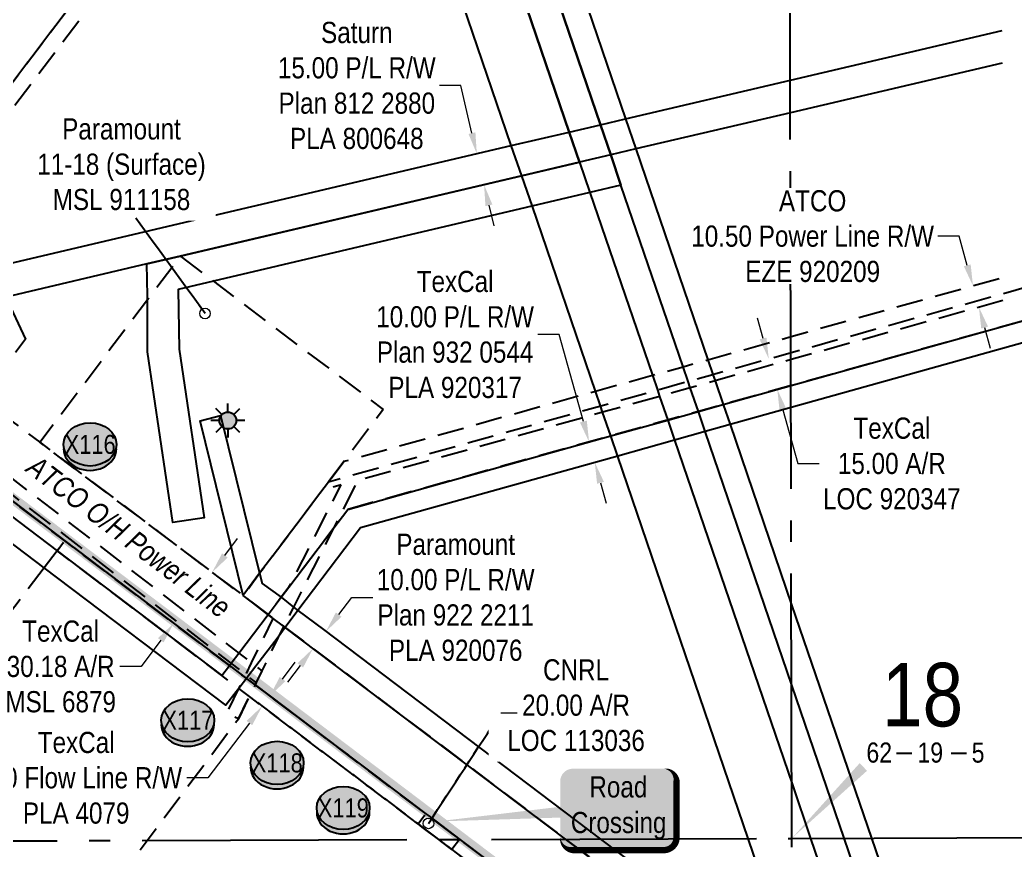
# Model space of a CAD drawing. Extents: x 507881 to 521259, y 6022177 to 6031356.
# Drawn here: x 510104.5 to 510574.3, y 6023941.7 to 6024333.6 of the extents above; entities that cross this region are included whole.
import ezdxf
from ezdxf.enums import TextEntityAlignment as Align

# ---------------------------------------------------------------- set-up
doc = ezdxf.new("R2010")
doc.units = 0
doc.header["$LTSCALE"] = 5
doc.header["$PDMODE"] = 3
doc.header["$PDSIZE"] = 30
for name, pattern in [('foc-ACCESSROAD', [3.75, 2.5, -1.25]), ('foc-EZE', [3.75, 2.5, -1.25]), ('foc-FLOWLINE', [3.75, 2.5, -1.25]), ('foc-QUARTERLINE', [33, 25, -3, 2, -3])]:
    doc.linetypes.add(name, pattern=pattern)
doc.layers.get('Defpoints').update_dxf_attribs({"color": 9})
for name, color, linetype in [('10', 1, 'Continuous'), ('9', 3, 'Continuous'), ('AS-POWER', 104, 'foc-POWER'), ('CG-NOTES', 7, 'Continuous'), ('F-AR', 190, 'foc-ACCESSROAD'), ('F-EZE', 190, 'foc-FLOWLINE'), ('F-FLOWLINE', 190, 'foc-FLOWLINE'), ('F-RW', 190, 'Continuous'), ('F-WS', 190, 'foc-ACCESSROAD'), ('F-WS-S', 190, 'Continuous'), ('L-QSEC', 8, 'foc-QUARTERLINE'), ('L-SECLBL', 7, 'Continuous'), ('L-SECQ', 8, 'foc-QUARTERLINE'), ('P-BUFFER OUTLINE 30m', 40, 'foc-EZE'), ('P-CROSSINGS', 250, 'Continuous')]:
    doc.layers.add(name, color=color, linetype=linetype)
for name, color, linetype, lineweight in [('F-AR-T', 190, 'Continuous', 9), ('F-EZE-T', 190, 'Continuous', 9), ('F-FLOWLINE-T', 190, 'Continuous', 9), ('F-RW-T', 190, 'Continuous', 9), ('F-WS-T', 190, 'Continuous', 9)]:
    doc.layers.add(name, color=color, linetype=linetype, lineweight=lineweight)
doc.styles.add('175L', font='ARIALN.TTF', dxfattribs={"height": 20})
doc.styles.add('80', font='ARIALN.TTF', dxfattribs={"height": 10})
doc.styles.add('80CG', font='ARIALN.TTF', dxfattribs={"height": 10})
doc.styles.add('80L', font='ARIALN.TTF', dxfattribs={"height": 10})
doc.styles.add('Crossing', font='ARIALN.TTF', dxfattribs={"height": 10})
doc.styles.add('foc-LtypeFont', font='ARIALN.TTF', dxfattribs={"height": 7.35})
doc.styles.add('SIMPLEX', font='ARIALN.TTF')
doc.linetypes.add('foc-POWER', pattern='A,6,-1,["P",foc-LtypeFont,S=0.2,R=0,X=-0.625,Y=-0.75],-1.24,4', length=12.24)
doc.linetypes.add('foc-POWER-NOLINE', pattern='A,0,-4,["P",foc-LtypeFont,S=0.2,R=0,X=-0.625,Y=-0.75],-8.24', length=12.24)
doc.dimstyles.new('Compass 5 000', dxfattribs={"dimscale": 5, "dimtxt": 9, "dimasz": 2, "dimexe": 0.2, "dimexo": 0.0625, "dimgap": 0.5, "dimtad": 0, "dimtih": 1, "dimtoh": 1, "dimzin": 0, "dimdsep": 46, "dimtxsty": '80CG', "dimcen": 0.1, "dimse1": 1, "dimse2": 1, "dimclrd": 256, "dimclrt": 256, "dimaunit": 1, "dimadec": 4, "dimazin": 0, "dimtfac": 0.06, "dimtofl": 0, "dimtmove": 0, "dimatfit": 1, "dimfxl": 0.2, "dimtolj": 1, "dimtzin": 0, "dimlwd": -1, "dimarcsym": 0})

# ---------------------------------------------------------------- blocks, each defined once
blk = doc.blocks.new('L-SECLBL')
at = {"layer": '9', "color": 7}
for p, q in [((-5.08, -27.83), (-12.29, -27.83)), ((20.7, -27.83), (13.5, -27.83))]:
    blk.add_line(p, q, dxfattribs=at)
at = {"layer": '10', "color": 2, "style": 'SIMPLEX'}
blk.add_attdef('SEC', text='', height=30, dxfattribs=at).set_placement((0, 0), align=Align.MIDDLE)
at = {"layer": '10', "color": 5, "style": '80L'}
blk.add_attdef('TWP', text='', height=9.5, dxfattribs=at).set_placement((-14.43, -27.37), align=Align.MIDDLE_RIGHT)
blk.add_attdef('RGE', text='', height=9.5, dxfattribs=at).set_placement((3.62, -27.37), align=Align.MIDDLE_CENTER)
blk.add_attdef('MER', text='', height=9.5, dxfattribs=at).set_placement((23.17, -27.37), align=Align.MIDDLE_LEFT)
blk = doc.blocks.new('*D1091')
at = {"layer": 'Defpoints', "color": 0, "transparency": 16777216}
for p in [(510357.29, 6024383.91), (510345.76, 6024379.97), (510360.74, 6024373.82)]:
    blk.add_point(p, dxfattribs=at)
at = {"layer": 'F-RW-T', "transparency": 16777216}
for p, q in [((510370.2, 6024377.05), (510379.67, 6024380.29)), ((510379.67, 6024380.29), (510389.67, 6024380.29)), ((510339.75, 6024366.65), (510330.28, 6024363.42))]:
    blk.add_line(p, q, dxfattribs=at)
for points in [[(510369.67, 6024378.63), (510370.74, 6024375.48), (510360.74, 6024373.82)], [(510339.21, 6024368.23), (510340.28, 6024365.07), (510349.21, 6024369.88)]]:
    blk.add_solid(points, dxfattribs=at)
at = {"layer": 'F-RW-T', "transparency": 16777216, "insert": (510428.75, 6024380.29), "char_height": 10, "attachment_point": 5, "style": '80CG'}
blk.add_mtext('\\A1;Pembina\\P12.19 P/L R/W\\PPlan 1132 KS\\PPLA 150783\\PROE 2587', dxfattribs=at)
blk = doc.blocks.new('*D1095')
at = {"layer": 'Defpoints', "color": 0, "transparency": 16777216}
for p in [(510177.41, 6024392.38), (510112.41, 6024319.05), (510118.39, 6024314.52)]:
    blk.add_point(p, dxfattribs=at)
at = {"layer": 'F-EZE-T', "transparency": 16777216}
for p, q in [((510163.46, 6024402.95), (510155.49, 6024408.99)), ((510185.38, 6024386.33), (510193.35, 6024380.29)), ((510193.35, 6024380.29), (510203.35, 6024380.29))]:
    blk.add_line(p, q, dxfattribs=at)
for points in [[(510164.47, 6024404.28), (510162.46, 6024401.62), (510171.43, 6024396.91)], [(510186.39, 6024387.66), (510184.37, 6024385.01), (510177.41, 6024392.38)]]:
    blk.add_solid(points, dxfattribs=at)
at = {"layer": 'F-EZE-T', "transparency": 16777216, "insert": (510245.32, 6024380.29), "char_height": 10, "attachment_point": 5, "style": '80CG'}
blk.add_mtext('\\A1;ATCO\\P7.50 Vegetation\\PControl R/W\\PEZE 890557', dxfattribs=at)
blk = doc.blocks.new('*D1098')
at = {"layer": 'Defpoints', "color": 0, "transparency": 16777216}
for p in [(510320.18, 6024270.36), (510228.12, 6024248.73), (510231.55, 6024234.14)]:
    blk.add_point(p, dxfattribs=at)
at = {"layer": 'F-RW-T', "transparency": 16777216}
for p, q in [((510312.62, 6024302.54), (510302.62, 6024302.54)), ((510317.89, 6024280.09), (510312.62, 6024302.54)), ((510325.9, 6024246.03), (510328.18, 6024236.3))]:
    blk.add_line(p, q, dxfattribs=at)
for points in [[(510319.52, 6024280.48), (510316.27, 6024279.71), (510320.18, 6024270.36)], [(510327.52, 6024246.41), (510324.27, 6024245.65), (510323.61, 6024255.77)]]:
    blk.add_solid(points, dxfattribs=at)
at = {"layer": 'F-RW-T', "transparency": 16777216, "insert": (510263.54, 6024302.54), "char_height": 10, "attachment_point": 5, "style": '80CG'}
blk.add_mtext('\\A1;Saturn\\P15.00 P/L R/W\\PPlan 812 2880\\PPLA 800648', dxfattribs=at)
blk = doc.blocks.new('*D1099')
at = {"layer": 'Defpoints', "color": 0, "transparency": 16777216}
for p in [(510195.24, 6024072.77), (510293.55, 6023998.56), (510275.36, 6023974.46)]:
    blk.add_point(p, dxfattribs=at)
at = {"layer": 'F-WS-T', "transparency": 16777216}
for p, q in [((510201.27, 6024080.75), (510207.29, 6024088.73)), ((510171.03, 6024040.69), (510161.69, 6024028.31)), ((510161.69, 6024028.31), (510151.69, 6024028.31))]:
    blk.add_line(p, q, dxfattribs=at)
for points in [[(510199.94, 6024081.75), (510202.6, 6024079.74), (510195.24, 6024072.77)], [(510169.7, 6024041.7), (510172.36, 6024039.69), (510177.05, 6024048.67)]]:
    blk.add_solid(points, dxfattribs=at)
at = {"layer": 'F-WS-T', "transparency": 16777216, "insert": (510123.76, 6024028.31), "char_height": 10, "attachment_point": 5, "style": '80CG'}
blk.add_mtext('\\A1;TexCal\\P30.18 A/R\\PMSL 6879', dxfattribs=at)
blk = doc.blocks.new('*D1101')
at = {"layer": 'Defpoints', "color": 0, "transparency": 16777216}
for p in [(510222.47, 6024014.39), (510239.2, 6024001.76), (510235.6, 6023997)]:
    blk.add_point(p, dxfattribs=at)
at = {"layer": 'F-FLOWLINE-T', "transparency": 16777216}
for p, q in [((510228.5, 6024022.37), (510234.52, 6024030.35)), ((510212.85, 6024001.64), (510193.3, 6023975.75)), ((510193.3, 6023975.75), (510183.3, 6023975.75))]:
    blk.add_line(p, q, dxfattribs=at)
for points in [[(510227.17, 6024023.38), (510229.83, 6024021.37), (510222.47, 6024014.39)], [(510211.52, 6024002.65), (510214.18, 6024000.64), (510218.87, 6024009.62)]]:
    blk.add_solid(points, dxfattribs=at)
at = {"layer": 'F-FLOWLINE-T', "transparency": 16777216, "insert": (510131.08, 6023975.75), "char_height": 10, "attachment_point": 5, "style": '80CG'}
blk.add_mtext('\\A1;TexCal\\P6.00 Flow Line R/W\\PPLA 4079', dxfattribs=at)
blk = doc.blocks.new('*D1102')
at = {"layer": 'Defpoints', "color": 0, "transparency": 16777216}
for p in [(510248.97, 6024044.87), (510299.62, 6024006.58), (510293.55, 6023998.56)]:
    blk.add_point(p, dxfattribs=at)
at = {"layer": 'F-RW-T', "transparency": 16777216}
for p, q in [((510255, 6024052.85), (510261.12, 6024060.94)), ((510261.12, 6024060.94), (510271.12, 6024060.94)), ((510236.87, 6024028.87), (510230.84, 6024020.89))]:
    blk.add_line(p, q, dxfattribs=at)
for points in [[(510253.67, 6024053.85), (510256.33, 6024051.84), (510248.97, 6024044.87)], [(510235.54, 6024029.87), (510238.2, 6024027.86), (510242.9, 6024036.84)]]:
    blk.add_solid(points, dxfattribs=at)
at = {"layer": 'F-RW-T', "transparency": 16777216, "insert": (510310.21, 6024060.94), "char_height": 10, "attachment_point": 5, "style": '80CG'}
blk.add_mtext('\\A1;Paramount\\P10.00 P/L R/W\\PPlan 922 2211\\PPLA 920076', dxfattribs=at)
blk = doc.blocks.new('*D1103')
at = {"layer": 'Defpoints', "color": 0, "transparency": 16777216}
for p in [(510512.75, 6024196.43), (510557.19, 6024197.94), (510515.58, 6024186.32)]:
    blk.add_point(p, dxfattribs=at)
at = {"layer": 'F-EZE-T', "transparency": 16777216}
for p, q in [((510547.84, 6024231.43), (510537.84, 6024231.43)), ((510551.68, 6024217.68), (510547.84, 6024231.43)), ((510559.88, 6024188.3), (510562.57, 6024178.67))]:
    blk.add_line(p, q, dxfattribs=at)
for points in [[(510553.29, 6024218.13), (510550.08, 6024217.24), (510554.37, 6024208.05)], [(510561.49, 6024188.75), (510558.28, 6024187.86), (510557.19, 6024197.94)]]:
    blk.add_solid(points, dxfattribs=at)
at = {"layer": 'F-EZE-T', "transparency": 16777216, "insert": (510478.7, 6024231.43), "char_height": 10, "attachment_point": 5, "style": '80CG', "bg_fill": 3, "box_fill_scale": 1.1, "bg_fill_color": 256, "bg_fill_true_color": 13158600, "bg_fill_transparency": 0}
blk.add_mtext('\\A1;ATCO\\P10.50 Power Line R/W\\PEZE 920209', dxfattribs=at)
blk = doc.blocks.new('*D1104')
at = {"layer": 'Defpoints', "color": 0, "transparency": 16777216}
for p in [(510507.9, 6024187.49), (510457.99, 6024173.56), (510511.93, 6024173.04)]:
    blk.add_point(p, dxfattribs=at)
at = {"layer": 'F-AR-T', "transparency": 16777216}
for p, q in [((510455.3, 6024183.2), (510452.61, 6024192.83)), ((510464.7, 6024149.48), (510471.78, 6024124.11)), ((510471.78, 6024124.11), (510481.78, 6024124.11))]:
    blk.add_line(p, q, dxfattribs=at)
for points in [[(510456.9, 6024183.64), (510453.69, 6024182.75), (510457.99, 6024173.56)], [(510466.31, 6024149.93), (510463.1, 6024149.03), (510462.02, 6024159.11)]]:
    blk.add_solid(points, dxfattribs=at)
at = {"layer": 'F-AR-T', "transparency": 16777216, "insert": (510516.08, 6024124.11), "char_height": 10, "attachment_point": 5, "style": '80CG'}
blk.add_mtext('\\A1;TexCal\\P15.00 A/R\\PLOC 920347', dxfattribs=at)
blk = doc.blocks.new('*D1105')
at = {"layer": 'Defpoints', "color": 0, "transparency": 16777216}
for p in [(510373.18, 6024134.31), (510286.09, 6024109.99), (510288.78, 6024100.35)]:
    blk.add_point(p, dxfattribs=at)
at = {"layer": 'F-RW-T', "transparency": 16777216}
for p, q in [((510359.02, 6024185.01), (510349.02, 6024185.01)), ((510370.49, 6024143.94), (510359.02, 6024185.01)), ((510378.56, 6024115.05), (510381.25, 6024105.42))]:
    blk.add_line(p, q, dxfattribs=at)
for points in [[(510372.1, 6024144.39), (510368.89, 6024143.49), (510373.18, 6024134.31)], [(510380.17, 6024115.5), (510376.96, 6024114.6), (510375.87, 6024124.68)]]:
    blk.add_solid(points, dxfattribs=at)
at = {"layer": 'F-RW-T', "transparency": 16777216, "insert": (510309.94, 6024185.01), "char_height": 10, "attachment_point": 5, "style": '80CG'}
blk.add_mtext('\\A1;TexCal\\P10.00 P/L R/W\\PPlan 932 0544\\PPLA 920317', dxfattribs=at)
blk = doc.blocks.new('*U1456')
h = blk.add_hatch(color=59)
edge = h.paths.add_edge_path()
edge.add_line((-21.5, -20), (21.5, -20))
edge.add_arc((21.5, -14), 6, 270, 360)
edge.add_line((27.5, -14), (27.5, 12.5))
edge.add_arc((21.5, 12.5), 6, 0, 90)
edge.add_line((21.5, 18.5), (-21.5, 18.5))
edge.add_arc((-21.5, 12.5), 6, 90, 180)
edge.add_line((-27.5, 12.5), (-27.5, -14))
edge.add_arc((-21.5, -14), 6, 180, 270)
at = {"color": 1, "flags": 128}
blk.add_lwpolyline([(-21.5, -20, 3, 3, 0), (21.5, -20, 3, 3, 0.414214), (27.5, -14, 3, 3, 0), (27.5, 12.5, 3, 0, 0.414214), (21.5, 18.5, 0, 0, 0), (-21.5, 18.5, 0, 0, 0.414214), (-27.5, 12.5, 0, 0, 0), (-27.5, -14, 0, 3, 0.414214)], format="xyseb", close=True, dxfattribs=at)
blk.add_lwpolyline([(-85.94, -6.47, 0, 7.5, 0), (0, 0, 0, 0, 0)], format="xyseb", dxfattribs=at)
at = {"color": 1, "style": '80'}
blk.add_attdef('ENTER_TEXT_001', (-37.38, -4.99), '', height=10, dxfattribs=at)
blk = doc.blocks.new('GAS')
h = blk.add_hatch(color=255)
h.dxf.hatch_style = 1
edge = h.paths.add_edge_path()
edge.add_arc((0, 0), 0.9, 0, 360)
for p, q in [((-0.571, 0.571), (-1.142, 1.142)), ((0, 0.808), (0, 1.616)), ((0.571, 0.571), (1.142, 1.142)), ((-0.808, 0), (-1.616, 0)), ((1.616, 0), (0.808, 0)), ((-0.571, -0.571), (-1.142, -1.142)), ((0, -0.808), (0, -1.616)), ((1.142, -1.142), (0.571, -0.571))]:
    blk.add_line(p, q)
blk.add_circle((0, 0), 0.8)
blk = doc.blocks.new('xing2')
h = blk.add_hatch(color=50)
h.dxf.hatch_style = 1
edge = h.paths.add_edge_path()
edge.add_ellipse((0, 0), major_axis=(-12.5, 0), ratio=0.816297, start_angle=0, end_angle=360)
h = blk.add_hatch(color=250)
h.dxf.hatch_style = 1
edge = h.paths.add_edge_path()
edge.add_ellipse((0, -2.05), major_axis=(-12.5, 0), ratio=0.816297, start_angle=0, end_angle=180)
edge.add_line((12.5, -2.05), (12.5, 0))
edge.add_ellipse((0, 0), major_axis=(-12.5, 0), ratio=0.816297, start_angle=0, end_angle=180, ccw=False)
edge.add_line((-12.5, 0), (-12.5, -2.05))
at = {"color": 250}
blk.add_ellipse((0, 0), major_axis=(-12.5, 0), ratio=0.816297, dxfattribs=at)
blk.add_ellipse((0, -2.05), major_axis=(-12.5, 0), ratio=0.816297, start_param=0, end_param=3.141593, dxfattribs=at)
at = {"color": 250, "style": 'Crossing'}
blk.add_attdef('CROSSING', text='', height=9, dxfattribs=at).set_placement((0.09, 0.02), align=Align.MIDDLE_CENTER)
at = {"color": 250, "style": 'Crossing', "flags": 1}
for tag, p in [('OWNER', (0.09, -12.49)), ('DESCRIPTION', (0.09, -25.77)), ('LOCATION', (0.09, -39.3)), ('DWG_REF', (0.09, -52.84))]:
    blk.add_attdef(tag, text='', height=9, dxfattribs=at).set_placement(p, align=Align.MIDDLE_CENTER)

msp = doc.modelspace()

# ---------------------------------------------------------------- linework, layer by layer
at = {"layer": 'AS-POWER', "linetype": 'foc-POWER-NOLINE', "flags": 128}
msp.add_lwpolyline([(508327.399, 6024141.431), (508384.161, 6024141.764), (508648.994, 6024142.494), (508844.709, 6024143.002), (509028.145, 6024144.835), (509256.304, 6024147.109), (509907.517, 6024219.816), (509919.997, 6024221.206), (509961.766, 6024210.917), (509991.73, 6024188.567), (510002.716, 6024180.37), (510052.236, 6024143.43), (510056.216, 6024140.407), (510068.153, 6024131.338), (510080.283, 6024122.125), (510084.071, 6024119.247), (510125.674, 6024087.695), (510191.804, 6024037.541), (510203.435, 6024028.762), (510210.2, 6024023.654), (510210.613, 6024023.343), (510211.411, 6024022.74), (510214.932, 6024020.083), (510215.502, 6024019.651), (510296.096, 6023958.814), (510298.091, 6023957.307), (510312.188, 6023946.666), (510314.054, 6023945.258), (510415.8, 6023868.457), (510450.414, 6023822.362), (510455.051, 6023816.189), (510457.074, 6023813.494), (510459.126, 6023810.762), (510464.115, 6023804.118), (510465.786, 6023801.893), (510469.381, 6023797.106), (510481.306, 6023781.226), (510486.885, 6023777.014), (510574.205, 6023711.101), (510591.554, 6023698.005), (510729.603, 6023593.801)], dxfattribs=at)
at = {"layer": 'F-AR', "flags": 128}
for points in [[(510613.065, 6024216.833), (510636.289, 6024185.618), (510633.797, 6024183.765), (510624.251, 6024176.662), (510607.176, 6024199.614), (510468.549, 6024160.935), (510436.504, 6024151.994), (510424.746, 6024148.714), (510259.276, 6024102.498), (510252.192, 6024093.087), (510231.479, 6024065.74), (510227.901, 6024061.012), (510221.68, 6024052.811), (510209.893, 6024061.798), (510217.636, 6024072.351), (510250.247, 6024115.553), (510419.885, 6024162.933), (510420.71, 6024163.164), (510431.646, 6024166.215), (510432.471, 6024166.446), (510468.514, 6024176.502), (510613.065, 6024216.833)], [(510312.038, 6023946.665), (510308.42, 6023941.966), (510302.238, 6023946.633), (510294.466, 6023952.512), (510292.473, 6023954.018), (510296.096, 6023958.814), (510298.091, 6023957.308), (510312.038, 6023946.665)]]:
    msp.add_lwpolyline(points, close=True, dxfattribs=at)
at = {"layer": 'F-EZE', "flags": 128}
for points in [[(510279.625, 6024527.21), (510073.413, 6024255.191), (510069.823, 6024262.873), (510276.702, 6024535.771), (510287.626, 6024550.183), (510290.55, 6024541.622), (510279.625, 6024527.21)], [(510039.655, 6024236.77), (510044.712, 6024231.691), (510040.461, 6024227.46), (510035.405, 6024232.539), (510029.469, 6024228.048), (509992.824, 6024200.177), (509999.525, 6024195.019), (510007.843, 6024188.617), (510014.852, 6024183.222), (510061.479, 6024147.336), (510073.359, 6024138.192), (510085.431, 6024128.901), (510207.899, 6024034.648), (510213.887, 6024030.035), (510215.821, 6024028.55), (510218.747, 6024026.294), (510216.061, 6024020.789), (510212.193, 6024023.769), (510211.195, 6024024.534), (510204.272, 6024029.866), (510081.801, 6024124.122), (510069.729, 6024133.413), (510057.848, 6024142.557), (510007.315, 6024181.451), (509998.044, 6024188.587), (509991.988, 6024193.248), (509984.267, 6024191.434), (509972.414, 6024192.197), (509981.044, 6024198.755), (509914.633, 6024214.782), (509913.959, 6024197.484), (509907.966, 6024197.717), (509908.656, 6024215.416), (509907.527, 6024215.366), (509841.452, 6024212.459), (509807.204, 6024210.953), (509676.689, 6024197.044), (509661.692, 6024195.446), (509646.537, 6024193.831), (509614.13, 6024190.378), (509614.119, 6024196.412), (509646.525, 6024199.866), (509661.679, 6024201.481), (509676.676, 6024203.078), (509803.785, 6024216.623), (509803.504, 6024220.613), (509809.486, 6024221.035), (509809.765, 6024217.073), (509907.513, 6024221.372), (509908.891, 6024221.432), (509910.234, 6024255.899), (509910.555, 6024264.131), (509916.547, 6024263.897), (509916.147, 6024253.625), (509914.871, 6024220.893), (509987.203, 6024203.438), (510025.907, 6024232.855), (510029.428, 6024235.53), (510033.545, 6024238.658), (510042.389, 6024250.185), (510052.841, 6024263.807), (510063.126, 6024277.212), (510065.986, 6024271.09), (510055.701, 6024257.684), (510045.25, 6024244.062), (510039.655, 6024236.77)]]:
    msp.add_lwpolyline(points, close=True, dxfattribs=at)
msp.add_lwpolyline([(510568.404, 6024201.066), (510468.521, 6024173.184), (510432.683, 6024163.179), (510420.923, 6024159.896), (510406.457, 6024155.858), (510379.585, 6024148.356), (510263.867, 6024116.055), (510252.198, 6024093.077), (510233.623, 6024056.416), (510228.934, 6024047.334), (510226.399, 6024042.165), (510218.747, 6024026.294), (510216.061, 6024020.789), (510215.502, 6024019.648), (510212.833, 6024014.201), (510207.624, 6024003.582), (510202.271, 6024006.298), (510207.863, 6024017.93), (510210.613, 6024023.343), (510211.195, 6024024.534), (510213.887, 6024030.035), (510224.069, 6024051.006), (510221.681, 6024052.81), (510227.902, 6024061.012), (510231.48, 6024065.739), (510256.142, 6024114.093), (510251.059, 6024112.665), (510250.247, 6024115.553), (510257.52, 6024125.187), (510376.188, 6024158.312), (510403.056, 6024165.812), (510417.521, 6024169.85), (510429.284, 6024173.133), (510468.496, 6024184.08), (510568.379, 6024211.962)], dxfattribs=at)
at = {"layer": 'F-FLOWLINE', "flags": 128}
msp.add_lwpolyline([(510469.381, 6023797.106), (510481.306, 6023781.226), (510486.885, 6023777.014), (510574.205, 6023711.101), (510591.554, 6023698.005), (510729.603, 6023593.801), (510729.631, 6023586.14), (510595.07, 6023687.712), (510577.72, 6023700.809), (510490.109, 6023766.94), (510484.036, 6023771.525), (510476.945, 6023776.877), (510469.404, 6023786.919), (510462.67, 6023795.888), (510446.147, 6023764.048), (510445.81, 6023763.399), (510435.004, 6023742.574), (510434.671, 6023741.932), (510362.636, 6023603.113), (510351.637, 6023582.007), (510336.794, 6023553.525), (510285.744, 6023455.567), (510282.579, 6023449.082), (510273.7, 6023430.895), (510269.042, 6023421.354), (510178.493, 6023247.6), (510176.209, 6023243.219), (510166.98, 6023225.505), (510162.183, 6023216.3), (510148.087, 6023189.252), (510128.646, 6023151.945), (510112.904, 6023121.736), (510044.987, 6022991.418), (510034.636, 6022971.555), (510031.579, 6022965.685), (510026.164, 6022955.298), (510015.994, 6022935.785), (509987.534, 6022881.179), (509980.648, 6022881.156), (509988.132, 6022895.518), (510010.588, 6022938.603), (510019.366, 6022955.446), (510023.929, 6022964.2), (510024.78, 6022965.833), (510027.811, 6022971.649), (510029.274, 6022974.544), (510038.162, 6022991.511), (510039.581, 6022994.235), (510106.017, 6023121.714), (510121.761, 6023151.923), (510142.598, 6023191.911), (510156.693, 6023218.958), (510160.162, 6023225.614), (510161.573, 6023228.322), (510165.927, 6023236.679), (510166.261, 6023237.32), (510173.085, 6023250.418), (510263.597, 6023424.102), (510265.898, 6023428.815), (510270.561, 6023438.373), (510279.435, 6023456.544), (510280.3, 6023458.314), (510331.386, 6023556.342), (510336.726, 6023566.587), (510346.23, 6023584.825), (510351.569, 6023595.07), (510357.227, 6023605.926), (510427.842, 6023742.011), (510428.175, 6023742.653), (510439.004, 6023763.522), (510439.341, 6023764.171), (510458.274, 6023800.649), (510458.607, 6023801.298), (510456.011, 6023804.757), (510452.198, 6023809.833), (510449.773, 6023813.059), (510445.538, 6023818.701), (510411.441, 6023864.108), (510365.09, 6023899.136), (510363.062, 6023900.669), (510310.423, 6023940.452), (510308.42, 6023941.966), (510302.238, 6023946.634), (510294.466, 6023952.512), (510292.473, 6023954.018), (510270.152, 6023970.884), (510268.175, 6023972.378), (510212.832, 6024014.2), (510212.239, 6024014.645), (510207.831, 6024017.977), (510207.473, 6024018.258), (510199.84, 6024024.025), (510122.043, 6024082.905), (510125.674, 6024087.695), (510191.804, 6024037.541), (510203.435, 6024028.762), (510210.2, 6024023.654), (510210.613, 6024023.343), (510211.411, 6024022.74), (510214.932, 6024020.083), (510215.502, 6024019.651), (510296.096, 6023958.814), (510298.091, 6023957.307), (510312.188, 6023946.666), (510314.054, 6023945.258), (510415.8, 6023868.457), (510450.414, 6023822.362), (510455.051, 6023816.189), (510457.074, 6023813.494), (510459.126, 6023810.762), (510464.115, 6023804.118), (510465.786, 6023801.893), (510469.381, 6023797.106)], close=True, dxfattribs=at)
at = {"layer": 'F-RW'}
for points in [[(510577.72, 6023700.809), (510574.205, 6023711.101), (510556.8, 6023762.061), (510551.039, 6023778.931), (510542.396, 6023804.238), (510493.556, 6023947.249), (510468.873, 6024019.515), (510427.982, 6024139.241), (510424.746, 6024148.714), (510420.923, 6024159.896), (510419.885, 6024162.933), (510417.521, 6024169.85), (510388.217, 6024255.573), (510383.388, 6024269.809), (510378.518, 6024284.069), (510290.55, 6024541.622), (510287.626, 6024550.183), (510275.743, 6024584.972), (510271.847, 6024596.376), (510219.167, 6024750.553), (510185.013, 6024850.407)], [(510197.915, 6024850.448), (510232.034, 6024750.595), (510280.725, 6024608.087), (510284.621, 6024596.683), (510296.504, 6024561.892), (510299.425, 6024553.339), (510390.439, 6024286.872), (510395.307, 6024272.617), (510429.283, 6024173.134), (510431.646, 6024166.215), (510432.683, 6024163.179), (510436.504, 6024151.994), (510439.74, 6024142.522), (510468.786, 6024057.473), (510506.42, 6023947.289), (510560.072, 6023790.897), (510568.389, 6023765.835), (510574.15, 6023748.964), (510591.554, 6023698.005)], [(510279.625, 6024527.21), (510363.844, 6024280.618), (510368.699, 6024266.351), (510373.547, 6024252.053), (510403.056, 6024165.812), (510405.42, 6024158.893), (510406.457, 6024155.858), (510410.279, 6024144.672), (510413.515, 6024135.2), (510468.979, 6023972.887), (510477.755, 6023947.2), (510494.868, 6023897.119), (510513.096, 6023890.08), (510527.972, 6023884.464), (510884.163, 6023748.382)], [(510840.084, 6023735.276), (510539.796, 6023849.998), (510524.812, 6023855.723), (510472.618, 6023875.666), (510469.178, 6023885.749), (510460.862, 6023910.125), (510448.245, 6023947.106), (510386.696, 6024127.513), (510383.402, 6024137.166), (510379.585, 6024148.356), (510378.55, 6024151.388), (510376.188, 6024158.312), (510346.461, 6024245.443), (510341.422, 6024259.94), (510336.468, 6024274.187), (510259.232, 6024500.307)], [(510064.464, 6024126.483), (510122.043, 6024082.905), (510199.84, 6024024.025), (510203.435, 6024028.762), (510204.272, 6024029.866), (510207.899, 6024034.648), (510221.68, 6024052.811), (510227.901, 6024061.012), (510231.479, 6024065.74), (510252.194, 6024093.084), (510259.276, 6024102.498), (510383.402, 6024137.166), (510410.279, 6024144.672), (510424.746, 6024148.714), (510436.504, 6024151.994), (510468.549, 6024160.935), (510607.176, 6024199.614)], [(510603.251, 6024188.144), (510468.573, 6024150.567), (510439.74, 6024142.522), (510427.982, 6024139.241), (510413.515, 6024135.2), (510386.681, 6024127.664), (510265.213, 6024093.779), (510235.7, 6024054.748), (510229.659, 6024046.787), (510226.364, 6024042.215), (510215.821, 6024028.55), (510212.193, 6024023.769), (510211.411, 6024022.74), (510207.831, 6024017.977), (510206.604, 6024016.404), (510201.768, 6024010.031), (510116.005, 6024074.94), (510058.418, 6024118.525)], [(510437.384, 6023889.986), (510362.082, 6023946.827), (510229.659, 6024046.787), (510228.904, 6024047.356), (510224.04, 6024051.028), (510221.68, 6024052.811), (510209.893, 6024061.798), (510189.531, 6024144.358), (510199.233, 6024146.757), (510217.636, 6024072.351), (510218.842, 6024067.474), (510227.901, 6024061.012), (510233.623, 6024056.416), (510235.7, 6024054.748), (510247.758, 6024045.785), (510378.599, 6023946.88), (510444.532, 6023897.112)]]:
    msp.add_lwpolyline(points, dxfattribs=at)
at = {"layer": 'F-RW', "flags": 128}
for points in [[(510290.55, 6024541.622), (510378.518, 6024284.069), (510383.388, 6024269.81), (510388.217, 6024255.573), (510373.515, 6024252.022), (510195.869, 6024210.147), (510179.299, 6024206.24), (510179.667, 6024178.062), (510191.5, 6024098.459), (510176.723, 6024096.342), (510164.725, 6024176.873), (510164.736, 6024201.495), (510164.737, 6024203.234), (510164.367, 6024218.383), (510180.189, 6024222.076), (510368.693, 6024266.344), (510363.844, 6024280.618), (510279.625, 6024527.21)], [(509774.126, 6024204.962), (509907.571, 6024196.371), (509972.414, 6024192.197), (509984.267, 6024191.434), (509991.988, 6024193.248), (509999.525, 6024195.019), (510029.505, 6024202.064), (510061.372, 6024209.552), (510076.523, 6024213.112), (510091.434, 6024216.616), (510336.468, 6024274.187), (510363.844, 6024280.618), (510378.518, 6024284.069), (510390.439, 6024286.872), (510468.22, 6024305.137), (510568.112, 6024328.596)], [(510568.148, 6024313.207), (510468.255, 6024289.748), (510395.307, 6024272.617), (510383.388, 6024269.81), (510368.697, 6024266.348), (510341.422, 6024259.94), (510180.189, 6024222.076), (510164.367, 6024218.383), (510097.917, 6024202.742), (510083.005, 6024199.237), (510067.855, 6024195.677), (510040.828, 6024189.326), (510014.852, 6024183.222), (510007.315, 6024181.451), (510002.716, 6024180.37), (509985.527, 6024176.331), (509982.597, 6024176.52), (509774.478, 6024189.918)], [(510097.917, 6024202.742), (510107.237, 6024182.789), (510102.455, 6024176.495)]]:
    msp.add_lwpolyline(points, dxfattribs=at)
at = {"layer": 'F-WS', "flags": 128}
msp.add_lwpolyline([(510516.029, 6024851.456), (510491.296, 6024818.845), (510467.119, 6024786.921), (510440.143, 6024751.266), (510409.174, 6024710.417), (510385.381, 6024679.039), (510379.303, 6024671.024), (510344.864, 6024625.622), (510296.504, 6024561.892), (510289.113, 6024552.145), (510287.626, 6024550.183), (510276.702, 6024535.771), (510256.322, 6024508.885), (510069.823, 6024262.873), (510059.585, 6024249.37), (510049.182, 6024235.647), (510029.487, 6024209.668), (510029.469, 6024228.048), (510029.428, 6024235.53), (510029.372, 6024259.981), (510034.595, 6024266.869), (510044.998, 6024280.593), (510055.237, 6024294.098), (510244.502, 6024543.76), (510264.828, 6024570.571), (510275.743, 6024584.972), (510284.621, 6024596.683), (510352.83, 6024686.658), (510358.908, 6024694.675), (510401.714, 6024751.141), (510467.004, 6024837.264), (510477.676, 6024851.335)], dxfattribs=at)
for points in [[(510217.636, 6024072.351), (510209.893, 6024061.798), (510113.909, 6024134.161), (510164.736, 6024201.495), (510180.189, 6024222.076), (510195.869, 6024210.147), (510275.994, 6024149.663), (510257.52, 6024125.187), (510250.247, 6024115.553), (510217.636, 6024072.351)], [(510632.675, 6023704.788), (510729.461, 6023631.73), (510729.193, 6023702.024), (510831.858, 6023702.276), (510841.866, 6023702.3), (510851.14, 6023702.323), (510851.407, 6023631.778), (510851.529, 6023599.224), (510851.598, 6023580.376), (510848.496, 6023580.368), (510838.489, 6023580.343), (510830.868, 6023580.325), (510813.625, 6023580.283), (510807.188, 6023580.267), (510801.589, 6023580.253), (510801.182, 6023580.252), (510795.076, 6023580.237), (510787.61, 6023580.219), (510758.457, 6023580.149), (510729.651, 6023580.078), (510729.631, 6023586.14), (510729.603, 6023593.801), (510591.554, 6023698.005), (510574.205, 6023711.101), (510486.885, 6023777.014), (510481.306, 6023781.226), (510469.381, 6023797.106), (510465.786, 6023801.893), (510464.115, 6023804.118), (510459.126, 6023810.762), (510457.074, 6023813.494), (510455.051, 6023816.189), (510450.414, 6023822.362), (510415.8, 6023868.457), (510314.054, 6023945.258), (510312.188, 6023946.666), (510298.091, 6023957.307), (510296.096, 6023958.814), (510215.502, 6024019.651), (510214.932, 6024020.083), (510211.411, 6024022.74), (510210.613, 6024023.343), (510210.2, 6024023.654), (510203.435, 6024028.762), (510191.804, 6024037.541), (510125.674, 6024087.695), (510084.071, 6024119.247), (510080.283, 6024122.125), (510068.153, 6024131.338), (510056.216, 6024140.407), (510052.236, 6024143.43), (510002.716, 6024180.37), (509991.73, 6024188.567), (509998.044, 6024188.587), (510007.843, 6024188.617), (510029.536, 6024188.686), (510029.515, 6024197.866), (510040.828, 6024189.326), (510074.225, 6024164.116), (510086.191, 6024155.084), (510098.349, 6024145.907), (510113.909, 6024134.161), (510209.893, 6024061.798), (510221.68, 6024052.811), (510224.049, 6024051.021), (510228.914, 6024047.349), (510229.659, 6024046.787), (510362.083, 6023946.827), (510437.384, 6023889.986), (510469.266, 6023847.53), (510474.553, 6023840.489), (510481.213, 6023831.621), (510502.889, 6023802.755), (510556.8, 6023762.061), (510574.15, 6023748.964), (510632.675, 6023704.788)], [(510116.005, 6024074.94), (510070.397, 6024014.78), (510059.148, 6024023.325), (510046.12, 6024033.221), (510031.954, 6024043.981), (510012.832, 6024058.506), (510009.017, 6024061.403), (510007.629, 6024062.457), (510000.886, 6024067.58), (509997.114, 6024070.444), (509986.981, 6024078.004), (509936.476, 6024115.679), (509975.359, 6024166.972), (509982.597, 6024176.52), (509991.73, 6024188.567), (510002.716, 6024180.37), (510052.236, 6024143.43), (510056.216, 6024140.407), (510068.153, 6024131.338), (510080.283, 6024122.125), (510084.071, 6024119.247), (510125.674, 6024087.695), (510122.043, 6024082.905), (510116.005, 6024074.94)], [(510310.423, 6023940.452), (510363.062, 6023900.669), (510308.877, 6023828.929), (510294.732, 6023801.968), (510248.76, 6023714.803), (510149.179, 6023765.72), (510106.007, 6023868.198), (510164.553, 6023946.193), (510207.624, 6024003.582), (510212.833, 6024014.201), (510268.175, 6023972.378), (510270.152, 6023970.885), (510292.473, 6023954.018), (510294.466, 6023952.512), (510302.237, 6023946.634), (510308.42, 6023941.966), (510310.423, 6023940.452)]]:
    msp.add_lwpolyline(points, close=True, dxfattribs=at)
at = {"layer": 'L-QSEC'}
msp.add_line((510468.816, 6023947.173), (511270.901, 6023949.714), dxfattribs=at)
at = {"layer": 'L-QSEC', "flags": 128}
msp.add_lwpolyline([(509667.172, 6023944.634), (510468.816, 6023947.173)], dxfattribs=at)
at = {"layer": 'L-SECLBL', "flags": 128}
msp.add_lwpolyline([(510468.816, 6023947.173, 0, 4.997, 0), (510502.628, 6023980.892, 0, 0, 0)], format="xyseb", dxfattribs=at)
at = {"layer": 'L-SECQ'}
for p, q in [((510468.816, 6023947.173), (510467.2, 6024751.354)), ((510470.431, 6023142.99), (510468.816, 6023947.173))]:
    msp.add_line(p, q, dxfattribs=at)
at = {"layer": 'P-BUFFER OUTLINE 30m', "linetype": 'Continuous', "const_width": 4.997, "flags": 128}
msp.add_lwpolyline([(509029.052, 6024145.844), (509256.243, 6024148.107), (509907.406, 6024220.81), (509920.063, 6024222.219), (509962.202, 6024211.839), (509992.328, 6024189.368), (510014.698, 6024172.679), (510008.625, 6024139.732), (510066.101, 6024096.437), (510095.633, 6024111.732), (510416.515, 6023869.169), (510482.02, 6023781.939), (510486.543, 6023778.524), (510064.289, 6022965.316), (510068.84, 6022955.649)], dxfattribs=at)

# ---------------------------------------------------------------- block references
at = {"layer": 'CG-NOTES'}
ref = msp.add_blockref('*U1456', (510387.015, 6023961.632), dxfattribs=dict(at, xscale=0.998412610604916, yscale=0.998412610604916, zscale=0.998412610604916))
ref.add_attrib('ENTER_TEXT_001', 'Road', (510373.326, 6023966.516), dxfattribs={"layer": '0', "color": 1, "height": 9.9841, "style": '80'})
ref.add_attrib('ENTER_TEXT_002', 'Crossing', (510364.575, 6023949.699), dxfattribs={"layer": '0', "color": 1, "height": 9.9841, "style": '80'})
at = {"layer": 'F-WS-S', "color": 5, "xscale": 4.997304999999986, "yscale": 4.997304999999986, "zscale": 4.997304999999986}
msp.add_blockref('GAS', (510202.663, 6024144.44), dxfattribs=at)
at = {"layer": 'L-SECLBL', "xscale": 0.9994589999999945, "yscale": 0.9994589999999945, "zscale": 0.9994589999999945}
msp.add_blockref('L-SECLBL', (510530.606, 6024015.063), dxfattribs=at).add_auto_attribs({'SEC': '18', 'TWP': '62', 'RGE': '19', 'MER': '5'})
at = {"layer": 'P-CROSSINGS', "color": 2, "xscale": 0.999461, "yscale": 0.999461, "zscale": 0.999461}
for p, values in [((510183.741, 6024002.931), {'CROSSING': 'X117'}), ((510225.911, 6023982.822), {'CROSSING': 'X118'}), ((510257.1, 6023961.558), {'CROSSING': 'X119'})]:
    msp.add_blockref('xing2', p, dxfattribs=at).add_auto_attribs(values)

# ---------------------------------------------------------------- dimensions: what is measured, and where the dimension line sits
at = {"layer": 'F-AR-T'}
dim = msp.add_linear_dim(base=(510457.985, 6024173.564), p1=(510511.934, 6024173.04), p2=(510507.901, 6024187.492), angle=105.58978, text='TexCal\\P15.00 A/R\\PLOC 920347', dimstyle='Compass 5 000', override={"dimtfill": 0}, dxfattribs=at)
dim.commit()
dim.dimension.update_dxf_attribs({"geometry": '*D1104', "text_midpoint": (510516.083, 6024124.115), "dimtype": 161})
at = {"layer": 'F-EZE-T'}
dim = msp.add_linear_dim(base=(510177.41, 6024392.376), p1=(510112.408, 6024319.047), p2=(510118.386, 6024314.516), angle=322.83491, text='ATCO\\P7.50 Vegetation\\PControl R/W\\PEZE 890557', dimstyle='Compass 5 000', dxfattribs=at)
dim.commit()
dim.dimension.update_dxf_attribs({"geometry": '*D1095', "text_midpoint": (510245.316, 6024380.293), "dimtype": 161})
at = {"layer": 'F-FLOWLINE-T'}
dim = msp.add_linear_dim(base=(510222.471, 6024014.391), p1=(510235.598, 6023996.997), p2=(510239.197, 6024001.764), angle=52.95224, text='TexCal\\P6.00 Flow Line R/W\\PPLA 4079', dimstyle='Compass 5 000', dxfattribs=at)
dim.commit()
dim.dimension.update_dxf_attribs({"geometry": '*D1101', "text_midpoint": (510131.08, 6023975.753), "dimtype": 161})
at = {"layer": 'F-RW-T'}
for base, p1, p2, angle, text, picture, middle in [((510320.182, 6024270.36), (510231.548, 6024234.137), (510228.119, 6024248.73), 103.22167, 'Saturn\\P15.00 P/L R/W\\PPlan 812 2880\\PPLA 800648', '*D1098', (510263.535, 6024302.54)), ((510373.184, 6024134.312), (510288.783, 6024100.354), (510286.093, 6024109.987), 105.60475, 'TexCal\\P10.00 P/L R/W\\PPlan 932 0544\\PPLA 920317', '*D1105', (510309.939, 6024185.009))]:
    dim = msp.add_linear_dim(base=base, p1=p1, p2=p2, angle=angle, text=text, dimstyle='Compass 5 000', dxfattribs=at)
    dim.commit()
    dim.dimension.update_dxf_attribs({"geometry": picture, "text_midpoint": middle, "dimtype": 161})

# ---------------------------------------------------------------- leaders
at = {"layer": 'F-AR-T', "path_type": 1}
msp.add_leader([(510297.401, 6023954.266), (510331.557, 6024006.535)], dimstyle='Compass 5 000', override={"dimasz": 1, "dimgap": 0.5, "dimtad": 0, "dimldrblk": 'DotBlank'}, dxfattribs=at)

# ---------------------------------------------------------------- next in the draw order: texts
at = {"layer": 'AS-POWER', "insert": (510112.903, 6024128.576), "char_height": 9.99091, "attachment_point": 1, "rotation": 322.82223, "style": '175L', "bg_fill": 3, "box_fill_scale": 1.15, "bg_fill_color": 256, "bg_fill_transparency": 0}
msp.add_mtext_dynamic_manual_height_columns('{\\fArial Narrow|b0|i1|c0|p34;ATCO O/H Power Line}', width=121.55832, gutter_width=99.946, heights=[0], dxfattribs=at)
at = {"layer": 'F-AR-T', "insert": (510367.033, 6024010.012), "char_height": 9.9946, "width": 72.58473, "attachment_point": 5, "style": '80CG', "bg_fill": 2}
msp.add_mtext('\\A1;CNRL\\P20.00 A/R\\PLOC 113036', dxfattribs=at)
at = {"layer": 'F-WS-T', "insert": (510152.478, 6024265.373), "char_height": 9.99461, "width": 78.95237, "attachment_point": 5, "style": '80CG', "bg_fill": 2}
msp.add_mtext('\\A1;Paramount\\P11-18 (Surface)\\PMSL 911158', dxfattribs=at)

# ---------------------------------------------------------------- next in the draw order: dimensions: what is measured, and where the dimension line sits
at = {"layer": 'F-EZE-T'}
dim = msp.add_linear_dim(base=(510557.193, 6024197.936), p1=(510512.754, 6024196.435), p2=(510515.577, 6024186.319), angle=285.5969, text='ATCO\\P10.50 Power Line R/W\\PEZE 920209', dimstyle='Compass 5 000', override={"dimtfill": 1}, dxfattribs=at)
dim.commit()
dim.dimension.update_dxf_attribs({"geometry": '*D1103', "text_midpoint": (510478.702, 6024231.432), "dimtype": 161})

# ---------------------------------------------------------------- next in the draw order: linework, layer by layer
at = {"layer": 'F-AR-T'}
msp.add_line((510331.557, 6024006.535), (510339.173, 6024006.535), dxfattribs=at)

# ---------------------------------------------------------------- next in the draw order: block references
at = {"layer": 'P-CROSSINGS', "color": 2, "xscale": 0.999461, "yscale": 0.999461, "zscale": 0.999461}
msp.add_blockref('xing2', (510137.61, 6024133.167), dxfattribs=at).add_auto_attribs({'CROSSING': 'X116'})

# ---------------------------------------------------------------- next in the draw order: dimensions: what is measured, and where the dimension line sits
at = {"layer": 'F-RW-T'}
for base, p1, p2, angle, text, picture, middle in [((510360.741, 6024373.821), (510345.761, 6024379.975), (510357.294, 6024383.914), 18.8581, 'Pembina\\P12.19 P/L R/W\\PPlan 1132 KS\\PPLA 150783\\PROE 2587', '*D1091', (510428.753, 6024380.285)), ((510248.97, 6024044.869), (510293.551, 6023998.557), (510299.618, 6024006.583), 52.91374, 'Paramount\\P10.00 P/L R/W\\PPlan 922 2211\\PPLA 920076', '*D1102', (510310.205, 6024060.941))]:
    dim = msp.add_linear_dim(base=base, p1=p1, p2=p2, angle=angle, text=text, dimstyle='Compass 5 000', dxfattribs=at)
    dim.commit()
    dim.dimension.update_dxf_attribs({"geometry": picture, "text_midpoint": middle, "dimtype": 161})
at = {"layer": 'F-WS-T'}
dim = msp.add_linear_dim(base=(510195.241, 6024072.767), p1=(510275.364, 6023974.463), p2=(510293.551, 6023998.557), angle=52.95254, text='TexCal\\P30.18 A/R\\PMSL 6879', dimstyle='Compass 5 000', dxfattribs=at)
dim.commit()
dim.dimension.update_dxf_attribs({"geometry": '*D1099', "text_midpoint": (510123.759, 6024028.314), "dimtype": 161})

# ---------------------------------------------------------------- next in the draw order: leaders
at = {"layer": 'F-WS-T', "color": 3, "path_type": 1}
msp.add_leader([(510191.898, 6024194.957), (510159.219, 6024239.943)], dimstyle='Compass 5 000', override={"dimasz": 1, "dimldrblk": 'DotBlank'}, dxfattribs=at)

doc.saveas('drawing.dxf')
